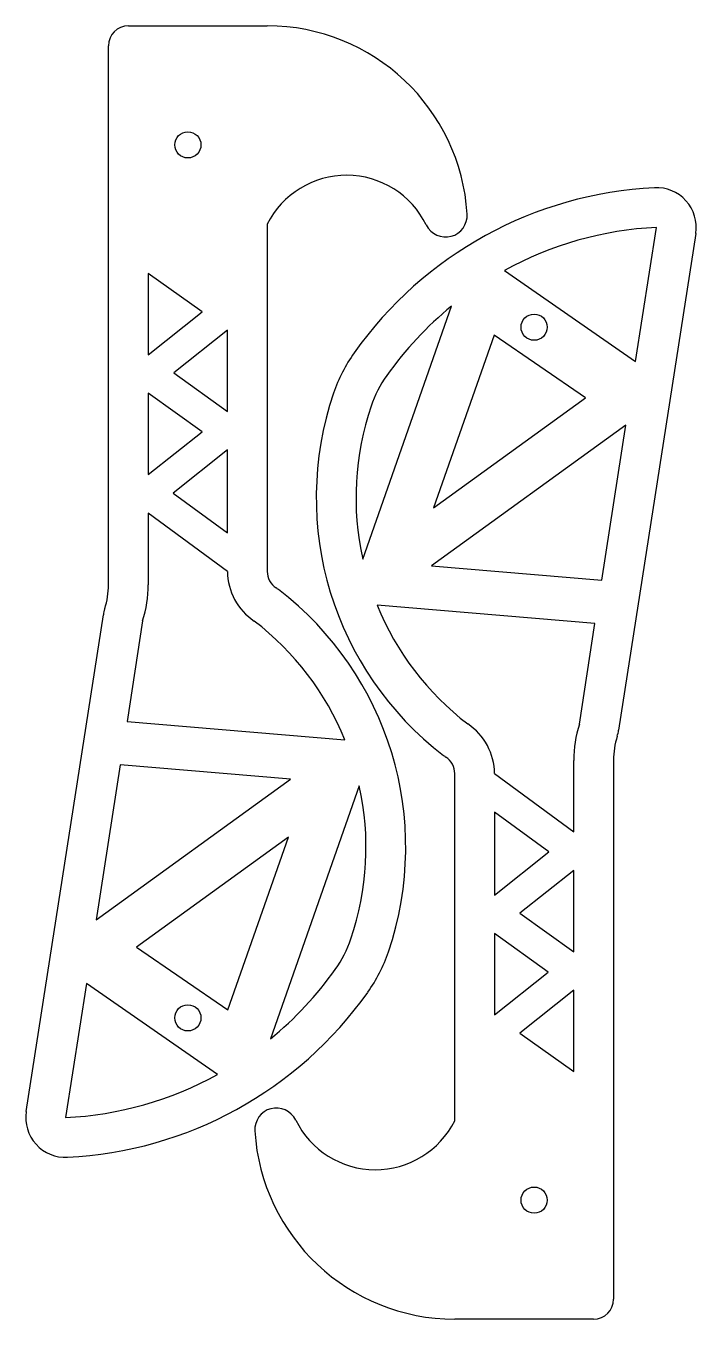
# Model space of a CAD drawing. Header units: inches. Extents: x 2.12 to 6.34, y 1.96 to 10.11.
import ezdxf

# ---------------------------------------------------------------- set-up
doc = ezdxf.new("R2010")
doc.units = ezdxf.units.IN
doc.header["$MEASUREMENT"] = 0
doc.layers.add('1', color=1, linetype='Continuous', lineweight=25, true_color=0xff0000)

msp = doc.modelspace()

# ---------------------------------------------------------------- linework, layer by layer
at = {"layer": '1', "color": 7}
for p, q in [((2.7639, 10.1104), (3.6389, 10.1104)), ((2.6389, 6.5898), (2.6389, 9.9854)), ((3.6396, 8.8604), (3.6396, 6.6737)), ((6.3403, 8.8027), (5.8546, 5.6723)), ((5.9616, 7.9954), (6.0927, 8.8405)), ((5.1351, 8.5693), (5.9616, 7.9954)), ((3.2288, 8.3083), (2.8894, 8.5501)), ((2.8894, 8.5501), (2.8894, 8.0375)), ((4.2411, 6.751), (4.8017, 8.3445)), ((2.8894, 8.0375), (3.2288, 8.3083)), ((3.3891, 8.1941), (3.0497, 7.9234)), ((3.3891, 7.6816), (3.3891, 8.1941)), ((5.0702, 8.161), (4.6879, 7.0741)), ((5.6464, 7.7674), (5.0702, 8.161)), ((3.0497, 7.9234), (3.3891, 7.6816)), ((3.2288, 7.5537), (2.8894, 7.7954)), ((2.8894, 7.7954), (2.8894, 7.2829)), ((4.6879, 7.0741), (5.6464, 7.7674)), ((5.8994, 7.5945), (4.6745, 6.7086)), ((5.7478, 6.618), (5.8994, 7.5945)), ((2.8894, 7.2829), (3.2288, 7.5537)), ((3.3891, 7.4395), (3.0474, 7.1669)), ((3.3891, 6.9158), (3.3891, 7.4395)), ((3.0474, 7.1669), (3.3891, 6.9158)), ((3.3891, 6.6737), (2.8894, 7.0408)), ((2.8894, 7.0408), (2.8894, 6.5898)), ((4.6745, 6.7086), (5.7478, 6.618)), ((5.7054, 6.3445), (4.3316, 6.4606)), ((2.1207, 3.2701), (2.6065, 6.4006)), ((2.854, 6.3621), (2.7557, 5.7283)), ((5.607, 5.7107), (5.7054, 6.3445)), ((2.7557, 5.7283), (4.1295, 5.6123)), ((5.5717, 5.032), (5.5717, 5.483)), ((5.8222, 5.483), (5.8222, 2.0875)), ((2.7132, 5.4549), (2.5617, 4.4783)), ((3.7865, 5.3642), (2.7132, 5.4549)), ((4.8215, 3.2125), (4.8215, 5.3991)), ((5.0719, 5.3991), (5.5717, 5.032)), ((2.5617, 4.4783), (3.7865, 5.3642)), ((4.2199, 5.3219), (3.6594, 3.7283)), ((5.0719, 5.157), (5.0719, 4.6334)), ((5.4137, 4.906), (5.0719, 5.157)), ((3.7731, 4.9987), (2.8147, 4.3055)), ((3.3908, 3.9118), (3.7731, 4.9987)), ((5.0719, 4.6334), (5.4137, 4.906)), ((5.5717, 4.79), (5.2323, 4.5192)), ((5.5717, 4.2774), (5.5717, 4.79)), ((5.2323, 4.5192), (5.5717, 4.2774)), ((5.0719, 4.3913), (5.072, 3.8787)), ((5.4114, 4.1495), (5.0719, 4.3913)), ((2.8147, 4.3055), (3.3908, 3.9118)), ((2.4995, 4.0775), (2.3683, 3.2323)), ((3.3259, 3.5036), (2.4995, 4.0775)), ((5.072, 3.8787), (5.4114, 4.1495)), ((5.5717, 4.0353), (5.2323, 3.7646)), ((5.5717, 3.5228), (5.5717, 4.0353)), ((5.2323, 3.7646), (5.5717, 3.5228)), ((5.6972, 1.9625), (4.8222, 1.9625))]:
    msp.add_line(p, q, dxfattribs=at)
for centre in [(3.1391, 9.3607), (5.322, 8.2121), (3.1391, 3.8607), (5.322, 2.7121)]:
    msp.add_circle(centre, 0.0825, dxfattribs=at)
for centre, radius, start, end in [((2.7639, 9.9854), 0.125, 90, 180), ((3.6389, 8.8471), 1.2633, 3.4942, 90), ((4.1397, 8.6099), 0.5594, 26.1045, 153.3975), ((6.2032, 6.6246), 2.4692, 92.8392, 144.7017), ((6.0933, 8.8411), 0.25, 351.1794, 92.8392), ((4.7641, 8.9158), 0.1359, 206.1044, 3.4944), ((6.2032, 6.6246), 2.2187, 92.8549, 118.7783), ((6.2032, 6.6246), 2.2187, 129.177, 144.7017), ((5.0042, 7.4736), 1, 144.7017, 161.208), ((5.0042, 7.4736), 0.7495, 144.7018, 161.208), ((5.9924, 7.1373), 2.0439, 161.208, 232.6024), ((5.9924, 7.1373), 1.7934, 161.208, 192.4409), ((3.7646, 6.6737), 0.3755, 180, 236.5964), ((3.7646, 6.6737), 0.125, 180, 236.599), ((2.1389, 6.5898), 0.5, 342.3359, 0), ((2.1389, 6.5898), 0.7505, 342.3389, 0), ((3.5582, 6.3607), 0.25, 52.6026, 56.5991), ((2.4687, 4.9356), 2.0439, 341.208, 52.6024), ((2.8535, 6.3623), 0.25, 162.3358, 171.1794), ((5.9924, 7.1373), 1.7934, 202.1701, 232.6018), ((2.4687, 4.9356), 1.7934, 22.1701, 52.6018), ((4.6965, 5.3991), 0.3755, 0, 56.5964), ((6.3222, 5.483), 0.7505, 162.3388, 180), ((6.3222, 5.483), 0.5, 162.3359, 180), ((5.6075, 5.7106), 0.25, 342.3358, 351.1794), ((4.9029, 5.7122), 0.25, 232.6026, 236.5992), ((4.6965, 5.3991), 0.125, 0, 56.599), ((2.4687, 4.9356), 1.7934, 341.208, 12.4409), ((3.4569, 4.5993), 0.7495, 324.7018, 341.208), ((3.4569, 4.5993), 1, 324.7017, 341.208), ((2.2578, 5.4482), 2.2187, 309.1771, 324.7018), ((2.2578, 5.4482), 2.4692, 272.8392, 324.7017), ((2.2578, 5.4482), 2.2187, 272.8549, 298.7783), ((2.3678, 3.2318), 0.25, 171.1795, 272.8392), ((3.697, 3.157), 0.1359, 26.1045, 183.4942), ((4.3213, 3.463), 0.5594, 206.1045, 333.3975), ((4.8222, 3.2258), 1.2633, 183.4942, 270), ((5.6972, 2.0875), 0.125, 270, 0)]:
    msp.add_arc(centre, radius, start, end, dxfattribs=at)

doc.saveas('drawing.dxf')
